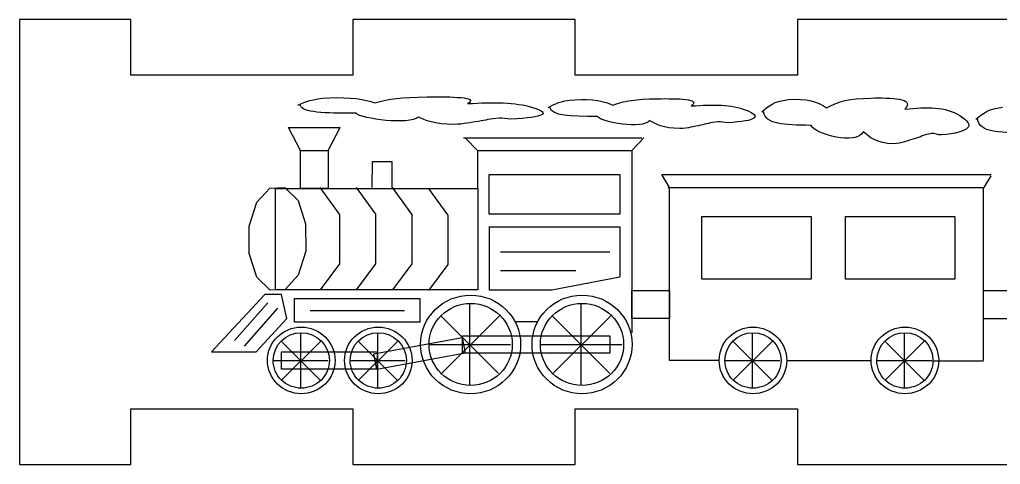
# Model space of a CAD drawing. Extents: x 87 to 257, y -442 to -192.
# Drawn here: x 87.3 to 175.6, y -316.2 to -276.2 of the extents above; entities that cross this region are included whole.
import ezdxf

# ---------------------------------------------------------------- set-up
doc = ezdxf.new("R2010")
doc.units = 0
doc.layers.add('Edges_-_Cut', color=7, linetype='CONTINUOUS')
doc.layers.add('Edges_-_Etch', color=7, linetype='CONTINUOUS')

msp = doc.modelspace()

# ---------------------------------------------------------------- linework, layer by layer
at = {"layer": 'Edges_-_Cut', "color": 7}
for p, q in [((87.30908, -276.194366), (87.30908, -281.194441)), ((87.309617, -276.194366), (87.30908, -276.194366)), ((97.309766, -276.194366), (87.309617, -276.194366)), ((97.309766, -281.194441), (97.309766, -276.194366)), ((137.309827, -276.194366), (117.309528, -276.194366)), ((117.309528, -276.194366), (117.309528, -281.194441)), ((137.309827, -281.194441), (137.309827, -276.194366)), ((187.309445, -276.194366), (157.309561, -276.194366)), ((157.309561, -276.194366), (157.309561, -281.194441)), ((87.30908, -281.194441), (87.30908, -311.194325)), ((117.309528, -281.194441), (97.309766, -281.194441)), ((157.309561, -281.194441), (137.309827, -281.194441)), ((87.30908, -311.194325), (87.30908, -311.194325)), ((87.30908, -311.194325), (87.30908, -316.194399)), ((97.309766, -316.194399), (97.309766, -311.194325)), ((97.309766, -311.194325), (117.309528, -311.194325)), ((117.309528, -311.194325), (117.309528, -316.194399)), ((137.309827, -316.194399), (137.309827, -311.194325)), ((137.309827, -311.194325), (157.309561, -311.194325)), ((157.309561, -311.194325), (157.309561, -316.194399)), ((87.30908, -316.194399), (97.309766, -316.194399)), ((117.309528, -316.194399), (137.309827, -316.194399)), ((157.309561, -316.194399), (187.309445, -316.194399))]:
    msp.add_line(p, q, dxfattribs=at)
at = {"layer": 'Edges_-_Etch', "color": 7}
for p, q in [((111.495688, -285.903187), (116.167112, -285.903187)), ((112.587151, -287.963211), (111.513888, -285.903187)), ((115.08869, -287.963211), (116.161961, -285.903187)), ((127.239336, -286.830202), (143.297825, -286.830202)), ((128.502814, -287.963211), (127.398645, -286.830202)), ((142.387303, -287.963211), (143.491466, -286.830202)), ((112.587151, -287.963211), (115.075645, -287.963211)), ((112.587151, -291.396558), (112.587151, -287.963211)), ((115.075645, -287.963211), (115.075645, -291.396558)), ((128.544698, -291.396558), (128.544698, -287.963211)), ((128.544698, -287.963211), (142.387303, -287.963211)), ((142.387303, -287.963211), (142.387303, -304.356456)), ((119.03156, -291.282229), (119.060739, -288.95717)), ((119.060739, -288.95717), (120.794585, -288.95717)), ((120.794585, -288.95717), (120.794585, -291.282229)), ((129.569213, -290.1197), (141.320901, -290.1197)), ((129.569213, -293.703442), (129.569213, -290.1197)), ((141.320901, -290.1197), (141.320901, -293.703442)), ((145.790099, -291.282229), (145.103429, -290.1197)), ((145.103429, -290.1197), (174.746336, -290.1197)), ((174.059664, -291.396558), (174.746336, -290.234028)), ((108.644967, -292.622616), (109.818486, -291.341298)), ((109.818486, -291.341298), (111.178439, -291.282229)), ((110.338989, -291.396558), (128.544357, -291.396558)), ((110.338989, -300.49495), (110.338989, -291.396558)), ((111.178439, -291.282229), (112.360543, -292.460902)), ((115.075645, -291.396558), (112.587151, -291.396558)), ((116.107371, -293.685577), (114.364939, -291.282229)), ((119.357383, -293.69966), (117.614954, -291.296312)), ((122.607397, -293.699322), (120.864969, -291.295974)), ((125.857412, -293.742586), (124.114986, -291.339238)), ((128.544357, -291.396558), (128.544357, -300.49495)), ((145.631137, -291.296312), (174.059664, -291.296312)), ((145.790099, -306.848365), (145.790099, -291.282229)), ((174.059664, -306.818817), (174.059664, -291.296312)), ((107.972372, -294.782886), (108.644967, -292.622616)), ((112.360543, -292.460902), (113.047557, -294.561764)), ((116.12591, -298.14895), (116.12591, -293.685577)), ((119.37558, -298.163005), (119.37558, -293.69966)), ((122.625595, -298.162666), (122.625595, -293.699322)), ((125.875607, -298.205931), (125.875607, -293.742586)), ((141.320901, -293.703442), (129.569213, -293.703442)), ((148.705361, -293.895664), (158.531625, -293.895664)), ((148.705361, -299.532206), (148.705361, -293.895664)), ((158.531625, -293.895664), (158.531625, -299.532206)), ((161.626796, -293.895664), (171.453059, -293.895664)), ((161.626796, -299.532206), (161.626796, -293.895664)), ((171.453059, -293.895664), (171.453059, -299.532206)), ((113.047557, -294.561764), (113.055459, -297.022121)), ((107.980274, -297.242876), (107.972372, -294.782886)), ((129.569213, -294.829904), (129.569213, -300.49495)), ((129.569213, -294.829904), (141.320901, -294.829904)), ((141.320901, -294.829904), (141.320901, -299.321781)), ((108.667288, -299.344105), (107.980274, -297.242876)), ((113.055459, -297.022121), (112.382864, -299.18273)), ((130.571407, -297.076026), (140.421363, -297.076026)), ((114.38314, -300.49495), (116.12591, -298.14895)), ((117.633155, -300.509033), (119.37558, -298.163005)), ((120.883164, -300.508695), (122.625595, -298.162666)), ((124.133178, -300.551959), (125.875607, -298.205931)), ((112.382864, -299.18273), (111.209001, -300.463708)), ((130.571407, -298.7487), (137.351598, -298.7487)), ((109.849048, -300.522778), (108.667288, -299.344105)), ((135.20026, -300.49495), (141.320901, -299.321781)), ((158.531625, -299.532206), (148.705361, -299.532206)), ((171.453059, -299.532206), (161.626796, -299.532206)), ((109.369411, -300.930278), (104.581596, -306.07073)), ((110.875623, -300.930278), (109.369411, -300.930278)), ((111.209001, -300.463708), (109.849048, -300.522778)), ((128.544357, -300.49495), (110.338989, -300.49495)), ((111.363159, -303.065176), (110.875623, -300.930278)), ((129.569213, -300.49495), (135.20026, -300.49495)), ((142.387303, -300.551959), (145.790102, -300.551959)), ((142.387303, -303.06481), (142.387303, -300.551959)), ((145.790102, -300.551959), (145.790102, -303.06481)), ((174.059664, -300.551959), (177.217999, -300.551959)), ((109.63172, -301.654404), (106.632338, -305.060629)), ((112.050175, -301.278089), (123.311237, -301.278089)), ((112.050175, -303.412959), (112.050175, -301.278089)), ((123.311237, -301.278089), (123.311237, -303.412959)), ((127.785244, -301.717904), (127.785244, -309.097902)), ((137.810638, -301.717904), (137.810638, -309.097902)), ((110.526105, -302.145019), (107.526384, -305.5513)), ((113.45407, -302.345199), (121.930338, -302.345199)), ((108.586947, -306.07931), (111.363159, -303.065176)), ((123.311237, -303.412959), (112.050175, -303.412959)), ((125.174858, -302.797714), (130.395963, -308.01812)), ((130.571407, -302.731054), (125.218122, -308.084724)), ((131.885696, -303.357333), (133.929227, -303.357333)), ((135.20026, -302.797714), (140.421363, -308.018459)), ((140.596803, -302.731449), (135.243516, -308.085035)), ((145.790102, -303.06481), (142.387303, -303.06481)), ((174.059664, -303.065176), (177.376966, -303.065176)), ((112.579254, -304.356456), (112.579254, -309.339964)), ((119.511199, -304.356456), (119.511199, -309.339964)), ((153.229152, -304.356456), (153.229152, -309.339964)), ((166.900425, -304.356456), (166.900425, -309.339964)), ((110.816223, -305.085351), (114.341941, -308.611069)), ((114.460734, -305.040704), (110.845411, -308.656027)), ((117.748513, -305.085351), (121.274228, -308.611069)), ((121.392676, -305.040704), (117.777353, -308.656027)), ((119.198314, -306.249038), (127.13554, -304.775754)), ((127.13554, -304.775754), (127.398393, -306.19186)), ((127.154878, -304.635235), (140.421363, -304.635235)), ((127.154878, -306.180232), (127.154878, -304.635235)), ((140.421363, -304.635235), (140.421363, -306.180232)), ((151.466121, -305.085351), (154.991833, -308.611069)), ((155.110284, -305.040704), (151.495308, -308.656027)), ((165.137739, -305.085351), (168.663456, -308.611069)), ((168.781908, -305.040704), (165.166585, -308.656027)), ((104.581596, -306.07073), (108.586947, -306.079197)), ((110.873215, -306.075867), (119.489909, -306.075867)), ((110.873215, -307.620892), (110.873215, -306.075867)), ((119.461167, -307.665145), (119.198314, -306.249038)), ((127.398393, -306.19186), (119.461167, -307.665145)), ((119.489909, -306.075867), (119.489909, -307.620892)), ((124.091982, -305.407734), (131.4785, -305.407734)), ((140.421363, -306.180232), (127.154878, -306.180232)), ((131.638842, -305.407734), (131.638842, -305.407734)), ((132.395553, -305.407734), (132.395553, -305.407734)), ((134.117376, -305.408044), (141.5039, -305.408044)), ((141.664236, -305.408044), (141.664236, -305.408044)), ((142.42095, -305.408044), (142.42095, -305.408044)), ((110.084921, -306.848365), (115.073241, -306.848365)), ((115.181394, -306.848365), (115.181394, -306.848365)), ((115.69262, -306.848365), (115.69262, -306.848365)), ((117.016869, -306.848365), (122.005186, -306.848365)), ((122.113339, -306.848365), (122.113339, -306.848365)), ((122.624565, -306.848365), (122.624565, -306.848365)), ((150.26342, -306.848365), (145.790099, -306.848365)), ((150.734816, -306.848365), (155.723138, -306.848365)), ((155.831292, -306.848365), (155.831292, -306.848365)), ((156.342512, -306.848365), (163.934693, -306.848365)), ((156.342517, -306.848365), (156.342517, -306.848365)), ((164.406097, -306.848365), (169.394418, -306.848365)), ((169.502562, -306.848365), (169.502562, -306.848365)), ((169.502568, -306.875148), (174.059664, -306.875148)), ((170.013791, -306.848365), (170.013791, -306.848365)), ((119.489909, -307.620892), (110.873215, -307.620892))]:
    msp.add_line(p, q, dxfattribs=at)
for points in [[(112.33789, -283.880613), (113.163612, -283.564722), (113.49493, -283.321305), (115.18208, -283.232377)], [(115.18208, -283.232377), (117.036094, -283.13453), (118.421452, -283.361126), (119.260564, -283.672192)], [(119.260564, -283.672192), (120.619486, -283.306883), (121.589066, -283.172997), (123.985889, -283.146214)], [(123.985889, -283.146214), (126.153367, -283.121379), (128.724951, -283.139441), (127.616664, -283.745682)], [(137.260959, -283.403375), (138.825537, -283.297288), (139.994253, -283.542765), (140.702211, -283.879907)], [(144.689367, -283.309649), (146.518314, -283.28312), (148.687852, -283.302311), (147.752949, -283.959579)], [(156.48809, -283.392368), (158.052671, -283.2293), (159.221384, -283.606632), (159.929345, -284.125046)], [(159.929345, -284.125046), (161.076084, -283.515982), (161.894252, -283.293167), (163.916498, -283.24852)], [(163.916498, -283.24852), (165.745448, -283.207654), (167.914983, -283.237231), (166.980083, -284.247276)], [(117.597445, -284.622208), (114.626906, -284.588567), (112.846714, -284.603017), (112.541487, -283.880952)], [(127.616664, -283.745682), (129.948599, -283.616933), (131.926211, -283.611768), (133.454397, -284.087623)], [(133.454397, -284.087623), (135.213304, -284.635247), (134.563372, -284.988561), (131.512835, -285.137546)], [(134.861043, -284.105826), (135.557672, -283.76318), (135.83749, -283.499839), (137.260959, -283.403375)], [(139.298999, -284.909228), (136.792307, -284.87285), (135.290213, -284.888344), (135.03271, -284.105826)], [(140.702211, -283.879907), (141.84895, -283.484062), (142.667121, -283.33917), (144.689367, -283.309649)], [(147.752949, -283.959579), (149.720605, -283.820189), (151.389215, -283.814347), (152.678785, -284.330024)], [(154.088177, -284.472518), (154.784803, -283.945834), (155.064621, -283.540366), (156.48809, -283.392368)], [(166.980083, -284.247276), (168.947739, -284.033041), (170.616349, -284.024123), (171.905916, -284.817224)], [(173.345523, -285.157471), (174.042149, -284.630788), (174.32197, -284.225319), (175.745436, -284.077322)], [(123.171498, -284.965898), (122.419251, -285.703712), (118.04035, -285.108703), (117.597445, -284.622208)], [(126.375849, -285.612046), (124.663979, -285.623335), (123.746929, -285.220632), (123.171498, -284.965898)], [(130.459139, -285.063039), (129.593247, -285.12383), (129.268107, -285.251536), (128.608904, -285.343201)], [(131.512835, -285.137546), (131.110445, -285.157584), (130.81346, -285.038345), (130.459139, -285.063039)], [(144.002351, -285.281762), (143.367523, -286.081382), (139.67289, -285.436589), (139.298999, -284.909228)], [(152.678785, -284.330024), (154.162681, -284.92365), (153.614715, -285.306146), (151.04073, -285.467831)], [(158.52613, -285.707832), (156.019438, -285.652206), (154.517344, -285.675913), (154.259844, -284.472518)], [(171.905916, -284.817224), (173.389812, -285.729818), (172.841849, -286.318279), (170.267861, -286.56686)], [(128.608904, -285.343201), (127.871076, -285.445874), (127.331696, -285.605866), (126.375849, -285.612046)], [(146.706119, -285.982152), (145.261705, -285.99457), (144.487827, -285.557803), (144.002351, -285.281762)], [(148.590344, -285.690673), (147.967878, -285.801897), (147.512614, -285.975294), (146.706119, -285.982152)], [(150.15149, -285.387172), (149.420874, -285.45307), (149.146548, -285.591105), (148.590344, -285.690673)], [(151.04073, -285.467831), (150.701172, -285.488997), (150.450536, -285.360389), (150.15149, -285.387172)], [(163.229485, -286.280856), (162.594657, -287.510358), (158.900024, -286.518798), (158.52613, -285.707832)], [(177.783476, -286.392786), (175.276784, -286.33716), (173.774693, -286.360866), (173.51719, -285.157471)], [(165.933253, -287.357562), (164.488839, -287.376471), (163.714961, -286.705234), (163.229485, -286.280856)], [(169.378624, -286.442908), (168.648005, -286.543859), (168.373682, -286.756711), (167.817478, -286.909506)], [(170.267861, -286.56686), (169.928303, -286.599824), (169.67767, -286.401704), (169.378624, -286.442908)], [(167.817478, -286.909506), (167.195009, -287.080844), (166.739748, -287.347261), (165.933253, -287.357562)], [(123.393982, -305.407734), (123.393988, -302.957861), (125.409055, -300.97185), (127.894766, -300.97185)], [(124.150693, -305.407734), (124.150694, -303.36971), (125.826972, -301.717566), (127.894766, -301.717565)], [(127.894766, -300.97185), (130.380477, -300.971849), (132.395547, -302.95786), (132.395553, -305.407734)], [(127.894766, -301.717565), (129.962561, -301.717564), (131.638841, -303.369709), (131.638842, -305.407734)], [(133.419379, -305.408044), (133.419385, -302.958172), (135.434452, -300.972161), (137.920163, -300.97216)], [(134.17609, -305.408044), (134.176091, -303.370021), (135.852369, -301.717876), (137.920163, -301.717876)], [(137.920163, -300.97216), (140.405874, -300.972159), (142.420944, -302.958171), (142.42095, -305.408044)], [(137.920163, -301.717876), (139.987957, -301.717876), (141.664235, -303.370021), (141.664236, -305.408044)], [(109.613522, -306.848365), (109.613529, -305.193944), (110.97438, -303.852774), (112.653072, -303.852774)], [(110.124748, -306.848365), (110.124759, -305.472118), (111.256726, -304.356455), (112.653072, -304.356456)], [(112.653072, -303.852774), (114.331764, -303.852775), (115.692614, -305.193945), (115.69262, -306.848365)], [(112.653072, -304.356456), (114.049418, -304.356457), (115.181383, -305.472119), (115.181394, -306.848365)], [(116.545467, -306.848365), (116.545474, -305.193945), (117.906323, -303.852775), (119.585015, -303.852774)], [(117.056693, -306.848365), (117.056704, -305.472119), (118.188669, -304.356457), (119.585015, -304.356456)], [(119.585015, -303.852774), (121.263707, -303.852774), (122.624559, -305.193944), (122.624565, -306.848365)], [(119.585015, -304.356456), (120.981362, -304.356455), (122.113328, -305.472118), (122.113339, -306.848365)], [(150.26342, -306.848365), (150.263426, -305.193944), (151.624277, -303.852774), (153.30297, -303.852774)], [(150.774646, -306.848365), (150.774657, -305.472118), (151.906623, -304.356455), (153.30297, -304.356456)], [(153.30297, -303.852774), (154.981662, -303.852775), (156.342511, -305.193945), (156.342517, -306.848365)], [(153.30297, -304.356456), (154.699316, -304.356457), (155.831281, -305.472119), (155.831292, -306.848365)], [(163.93469, -306.848365), (163.934697, -305.193944), (165.295548, -303.852774), (166.974241, -303.852774)], [(164.445919, -306.848365), (164.44593, -305.472119), (165.577895, -304.356457), (166.974241, -304.356456)], [(166.974241, -303.852774), (168.652933, -303.852774), (170.013785, -305.193944), (170.013791, -306.848365)], [(166.974241, -304.356456), (168.370586, -304.356457), (169.502551, -305.472119), (169.502562, -306.848365)], [(124.712225, -308.544396), (123.868163, -307.712501), (123.393977, -306.584209), (123.393982, -305.407734)], [(127.894766, -309.097902), (125.826972, -309.097902), (124.150694, -307.445757), (124.150693, -305.407734)], [(131.638842, -305.407734), (131.638841, -307.445759), (129.962561, -309.097903), (127.894766, -309.097902)], [(132.395553, -305.407734), (132.395557, -306.58421), (131.921371, -307.712502), (131.077309, -308.544397)], [(134.737621, -308.544706), (133.89356, -307.712811), (133.419374, -306.58452), (133.419379, -305.408044)], [(137.920163, -309.098213), (135.852369, -309.098212), (134.176091, -307.446068), (134.17609, -305.408044)], [(141.664236, -305.408044), (141.664235, -307.446068), (139.987957, -309.098212), (137.920163, -309.098213)], [(142.42095, -305.408044), (142.420954, -306.58452), (141.946768, -307.712812), (141.102706, -308.544707)], [(110.50378, -308.966588), (109.933753, -308.404799), (109.613518, -307.642852), (109.613522, -306.848365)], [(110.865274, -308.610431), (110.391121, -308.143102), (110.124746, -307.509268), (110.124748, -306.848365)], [(115.181394, -306.848365), (115.181396, -307.509267), (114.915021, -308.143101), (114.440869, -308.61043)], [(115.69262, -306.848365), (115.692624, -307.642851), (115.372389, -308.404798), (114.802363, -308.966587)], [(117.435724, -308.966587), (116.865698, -308.404798), (116.545463, -307.642851), (116.545467, -306.848365)], [(117.797218, -308.61043), (117.323066, -308.143101), (117.056691, -307.509267), (117.056693, -306.848365)], [(122.113339, -306.848365), (122.113341, -307.509268), (121.846966, -308.143102), (121.372813, -308.610431)], [(122.624565, -306.848365), (122.62457, -307.642852), (122.304334, -308.404799), (121.734307, -308.966588)], [(151.153677, -308.966588), (150.583651, -308.404799), (150.263415, -307.642852), (150.26342, -306.848365)], [(151.515172, -308.610431), (151.041019, -308.143102), (150.774643, -307.509268), (150.774646, -306.848365)], [(155.831292, -306.848365), (155.831294, -307.509267), (155.564919, -308.143101), (155.090766, -308.61043)], [(156.342517, -306.848365), (156.342522, -307.642851), (156.022287, -308.404798), (155.452261, -308.966587)], [(164.824948, -308.966588), (164.254921, -308.404799), (163.934686, -307.642852), (163.93469, -306.848365)], [(165.186444, -308.61043), (164.712292, -308.143101), (164.445917, -307.509267), (164.445919, -306.848365)], [(169.502562, -306.848365), (169.502564, -307.509267), (169.23619, -308.143101), (168.762037, -308.61043)], [(170.013791, -306.848365), (170.013795, -307.642852), (169.69356, -308.404799), (169.123533, -308.966588)], [(112.653072, -309.340303), (111.982518, -309.340303), (111.339427, -309.077761), (110.865274, -308.610431)], [(114.440869, -308.61043), (113.966716, -309.07776), (113.323627, -309.340303), (112.653072, -309.340303)], [(119.585015, -309.340303), (118.914461, -309.340303), (118.271371, -309.07776), (117.797218, -308.61043)], [(121.372813, -308.610431), (120.89866, -309.077761), (120.255569, -309.340303), (119.585015, -309.340303)], [(127.894766, -309.843646), (126.70108, -309.843646), (125.556286, -309.376291), (124.712225, -308.544396)], [(131.077309, -308.544397), (130.233247, -309.376293), (129.088452, -309.843647), (127.894766, -309.843646)], [(137.920163, -309.843957), (136.726477, -309.843956), (135.581683, -309.376602), (134.737621, -308.544706)], [(141.102706, -308.544707), (140.258644, -309.376603), (139.113849, -309.843957), (137.920163, -309.843957)], [(153.30297, -309.340303), (152.632415, -309.340303), (151.989325, -309.077761), (151.515172, -308.610431)], [(155.090766, -308.61043), (154.616614, -309.07776), (153.973524, -309.340303), (153.30297, -309.340303)], [(166.974241, -309.340303), (166.303686, -309.340303), (165.660597, -309.07776), (165.186444, -308.61043)], [(168.762037, -308.61043), (168.287885, -309.07776), (167.644795, -309.340303), (166.974241, -309.340303)], [(112.653072, -309.843985), (111.846931, -309.843985), (111.073807, -309.528376), (110.50378, -308.966588)], [(114.802363, -308.966587), (114.232337, -309.528375), (113.459214, -309.843984), (112.653072, -309.843985)], [(119.585015, -309.843985), (118.778873, -309.843984), (118.00575, -309.528375), (117.435724, -308.966587)], [(121.734307, -308.966588), (121.164281, -309.528376), (120.391156, -309.843985), (119.585015, -309.843985)], [(153.30297, -309.843985), (152.496828, -309.843985), (151.723704, -309.528376), (151.153677, -308.966588)], [(155.452261, -308.966587), (154.882235, -309.528375), (154.109111, -309.843984), (153.30297, -309.843985)], [(166.974241, -309.843985), (166.168099, -309.843985), (165.394975, -309.528376), (164.824948, -308.966588)], [(169.123533, -308.966588), (168.553506, -309.528376), (167.780382, -309.843985), (166.974241, -309.843985)]]:
    msp.add_open_spline(points, degree=3, dxfattribs=at)

doc.saveas('drawing.dxf')
